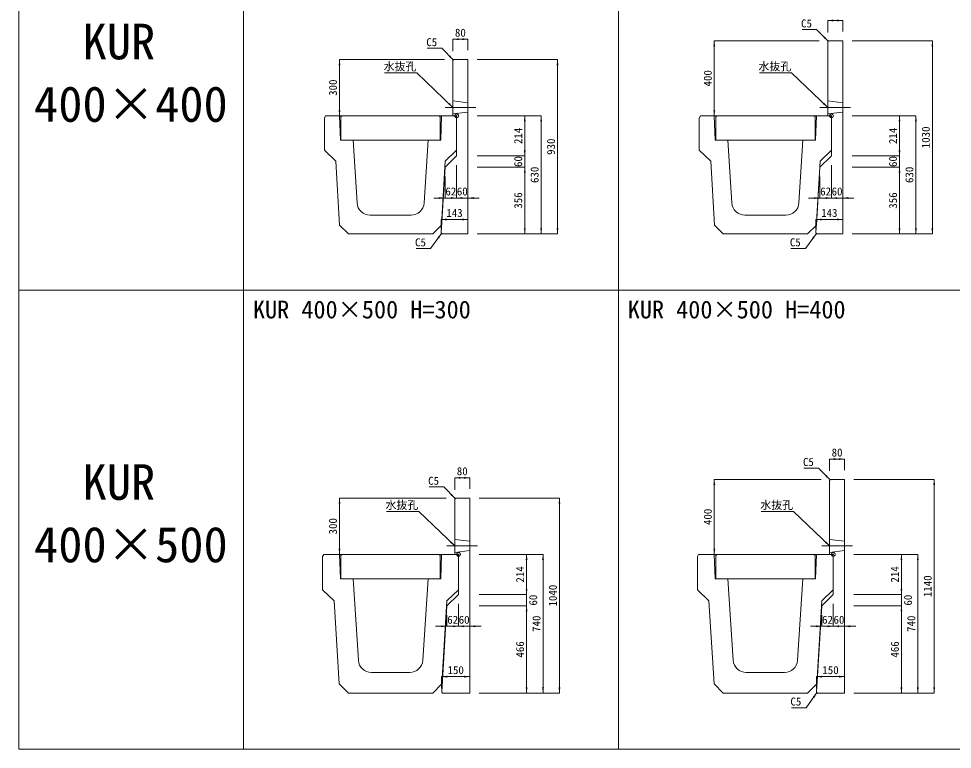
# Model space of a CAD drawing. Units: millimetres at full size, sheet at 1:40. Extents: x 86 to 35886, y -15691 to 10257.
# Drawn here: x 18686 to 23668, y -15691 to -11792 of the extents above; entities that cross this region are included whole.
import ezdxf
from ezdxf.enums import TextEntityAlignment as Align

# ---------------------------------------------------------------- set-up
doc = ezdxf.new("R2010")
doc.units = ezdxf.units.MM
doc.header["$LTSCALE"] = 40
doc.header["$PDMODE"] = 32
doc.header["$PDSIZE"] = 20
doc.linetypes.add('DASHED', pattern=[7.5, 6, -1.5])
doc.linetypes.add('USER1', pattern=[28.575, 19.05, -3.175, 3.175, -3.175])
for name, color, linetype, lineweight in [('パネックスKUR', 2, 'Continuous', 20), ('図枠', 5, 'Continuous', 13), ('寸法線', 7, 'Continuous', 13), ('引出線', 4, 'Continuous', 13), ('本体', 2, 'Continuous', 13), ('補助線', 8, 'USER1', 13)]:
    doc.layers.add(name, color=color, linetype=linetype, lineweight=lineweight)
doc.layers.add('文字', color=7, linetype='Continuous')
doc.styles.add('ＭＳ ゴシック', font='')
doc.styles.get('ＭＳ ゴシック').set_extended_font_data('MS Gothic')

# ---------------------------------------------------------------- blocks, each defined once
blk = doc.blocks.new('filled_arrow')
at = {"color": 0, "linetype": 'Continuous', "lineweight": -2}
blk.add_solid([(7.5, 1.25), (0, 0), (7.5, -1.25)], dxfattribs=at)

msp = doc.modelspace()

# ---------------------------------------------------------------- linework, layer by layer
at = {"layer": 'パネックスKUR'}
for p, q in [((23003.23, -11915.56), (23008.23, -11910.56)), ((23003.23, -11915.56), (23003.23, -12310.56)), ((23083.23, -11910.56), (23008.23, -11910.56)), ((23083.23, -11910.56), (23083.23, -12940.56)), ((21003.23, -12015.56), (21008.23, -12010.56)), ((21003.23, -12015.56), (21003.23, -12310.56)), ((21083.23, -12010.56), (21008.23, -12010.56)), ((21083.23, -12010.56), (21083.23, -12940.56)), ((21023.23, -12310.56), (21003.23, -12310.56)), ((21023.23, -12310.56), (21023.23, -12524.56)), ((23023.23, -12310.56), (23003.23, -12310.56)), ((23023.23, -12310.56), (23023.23, -12524.56)), ((21023.23, -12524.56), (20961.23, -12584.56)), ((23023.23, -12524.56), (22961.23, -12584.56)), ((20961.23, -12584.56), (20940.53, -12935.57)), ((22961.23, -12584.56), (22940.53, -12935.57)), ((20945.23, -12940.56), (20940.53, -12935.57)), ((21083.23, -12940.56), (20945.23, -12940.56)), ((22945.23, -12940.56), (22940.53, -12935.57)), ((23083.23, -12940.56), (22945.23, -12940.56)), ((23013.23, -14255.56), (23018.23, -14250.56)), ((23013.23, -14255.56), (23013.23, -14650.56)), ((23093.23, -14250.56), (23018.23, -14250.56)), ((23093.23, -14250.56), (23093.23, -15390.56)), ((21013.23, -14355.56), (21018.23, -14350.56)), ((21013.23, -14355.56), (21013.23, -14650.56)), ((21093.23, -14350.56), (21018.23, -14350.56)), ((21093.23, -14350.56), (21093.23, -15390.56)), ((21033.23, -14650.56), (21013.23, -14650.56)), ((21033.23, -14650.56), (21033.23, -14864.56)), ((23033.23, -14650.56), (23013.23, -14650.56)), ((23033.23, -14650.56), (23033.23, -14864.56)), ((21033.23, -14864.56), (20971.23, -14924.56)), ((23033.23, -14864.56), (22971.23, -14924.56)), ((20971.23, -14924.56), (20943.53, -15385.57)), ((22971.23, -14924.56), (22943.53, -15385.57)), ((20948.23, -15390.56), (20943.53, -15385.57)), ((21093.23, -15390.56), (20948.23, -15390.56)), ((22948.23, -15390.56), (22943.53, -15385.57)), ((23093.23, -15390.56), (22948.23, -15390.56))]:
    msp.add_line(p, q, dxfattribs=at)
at = {"layer": 'パネックスKUR', "linetype": 'DASHED', "lineweight": 9}
for p, q in [((21003.23, -12230.56), (21083.23, -12240.56)), ((23003.23, -12230.56), (23083.23, -12240.56)), ((21003.23, -12300.56), (21083.23, -12290.56)), ((23003.23, -12300.56), (23083.23, -12290.56)), ((21013.23, -14570.56), (21093.23, -14580.56)), ((23013.23, -14570.56), (23093.23, -14580.56)), ((21013.23, -14640.56), (21093.23, -14630.56)), ((23013.23, -14640.56), (23093.23, -14630.56))]:
    msp.add_line(p, q, dxfattribs=at)
at = {"layer": '図枠'}
for p, q in [((18686.23, -1890.56), (18686.23, -15690.56)), ((19886.23, -1890.56), (19886.23, -15690.56)), ((21886.23, -1890.56), (21886.23, -15690.56)), ((18686.23, -13240.56), (35886.23, -13240.56)), ((18686.23, -15690.56), (35886.23, -15690.56))]:
    msp.add_line(p, q, dxfattribs=at)
at = {"layer": '寸法線'}
for p, q in [((23003.23, -11802.01), (23083.23, -11802.01)), ((23003.23, -11865.56), (23003.23, -11802.01)), ((23083.23, -11860.56), (23083.23, -11802.01)), ((21003.23, -11902.01), (21083.23, -11902.01)), ((21003.23, -11965.56), (21003.23, -11902.01)), ((21083.23, -11960.56), (21083.23, -11902.01)), ((22398.23, -12310.56), (22398.23, -11910.56)), ((22958.23, -11910.56), (22398.23, -11910.56)), ((23133.23, -11910.56), (23561.57, -11910.56)), ((23561.57, -12940.56), (23561.57, -11910.56)), ((20398.23, -12310.56), (20398.23, -12010.56)), ((20958.23, -12010.56), (20398.23, -12010.56)), ((21133.23, -12010.56), (21561.57, -12010.56)), ((21561.57, -12940.56), (21561.57, -12010.56)), ((20953.23, -12310.56), (20398.23, -12310.56)), ((21133.23, -12310.56), (21474.07, -12310.56)), ((21133.23, -12310.56), (21386.57, -12310.56)), ((21386.57, -12310.56), (21386.57, -12524.56)), ((21474.07, -12310.56), (21474.07, -12940.56)), ((22953.23, -12310.56), (22398.23, -12310.56)), ((23133.23, -12310.56), (23474.07, -12310.56)), ((23133.23, -12310.56), (23386.57, -12310.56)), ((23386.57, -12310.56), (23386.57, -12524.56)), ((23474.07, -12310.56), (23474.07, -12940.56)), ((21083.23, -12442.63), (21083.23, -12749.16)), ((23083.23, -12442.63), (23083.23, -12749.16)), ((21386.57, -12464.56), (21386.57, -12644.56)), ((23386.57, -12464.56), (23386.57, -12644.56)), ((21133.23, -12524.56), (21386.57, -12524.56)), ((21133.23, -12524.56), (21386.57, -12524.56)), ((23133.23, -12524.56), (23386.57, -12524.56)), ((23133.23, -12524.56), (23386.57, -12524.56)), ((21023.23, -12574.56), (21023.23, -12749.16)), ((21023.23, -12574.56), (21023.23, -12749.16)), ((21133.23, -12584.56), (21386.57, -12584.56)), ((21133.23, -12584.56), (21386.57, -12584.56)), ((21386.57, -12584.56), (21386.57, -12940.56)), ((23023.23, -12574.56), (23023.23, -12749.16)), ((23023.23, -12574.56), (23023.23, -12749.16)), ((23133.23, -12584.56), (23386.57, -12584.56)), ((23133.23, -12584.56), (23386.57, -12584.56)), ((23386.57, -12584.56), (23386.57, -12940.56)), ((20961.23, -12634.56), (20961.23, -12749.16)), ((22961.23, -12634.56), (22961.23, -12749.16)), ((21083.23, -12749.16), (20901.23, -12749.16)), ((20963.23, -12749.16), (21143.23, -12749.16)), ((23083.23, -12749.16), (22901.23, -12749.16)), ((22963.23, -12749.16), (23143.23, -12749.16)), ((20940.23, -12863.79), (21083.23, -12863.79)), ((20940.23, -12915.56), (20940.23, -12863.79)), ((21083.23, -12915.56), (21083.23, -12863.79)), ((22940.23, -12863.79), (23083.23, -12863.79)), ((22940.23, -12915.56), (22940.23, -12863.79)), ((23083.23, -12915.56), (23083.23, -12863.79)), ((21133.23, -12940.56), (21561.57, -12940.56)), ((21133.23, -12940.56), (21474.07, -12940.56)), ((21133.23, -12940.56), (21386.57, -12940.56)), ((23133.23, -12940.56), (23561.57, -12940.56)), ((23133.23, -12940.56), (23474.07, -12940.56)), ((23133.23, -12940.56), (23386.57, -12940.56)), ((23013.23, -14142.01), (23093.23, -14142.01)), ((23013.23, -14205.56), (23013.23, -14142.01)), ((23093.23, -14200.56), (23093.23, -14142.01)), ((21013.23, -14242.01), (21093.23, -14242.01)), ((21013.23, -14305.56), (21013.23, -14242.01)), ((21093.23, -14300.56), (21093.23, -14242.01)), ((22398.23, -14650.56), (22398.23, -14250.56)), ((22968.23, -14250.56), (22398.23, -14250.56)), ((23143.23, -14250.56), (23571.57, -14250.56)), ((23571.57, -15390.56), (23571.57, -14250.56)), ((20398.23, -14650.56), (20398.23, -14350.56)), ((20968.23, -14350.56), (20398.23, -14350.56)), ((21143.23, -14350.56), (21571.57, -14350.56)), ((21571.57, -15390.56), (21571.57, -14350.56)), ((20963.23, -14650.56), (20398.23, -14650.56)), ((21143.23, -14650.56), (21484.07, -14650.56)), ((21143.23, -14650.56), (21396.57, -14650.56)), ((21396.57, -14650.56), (21396.57, -14864.56)), ((21484.07, -14650.56), (21484.07, -15390.56)), ((22963.23, -14650.56), (22398.23, -14650.56)), ((23143.23, -14650.56), (23396.57, -14650.56)), ((23228.23, -14650.56), (23484.07, -14650.56)), ((23396.57, -14650.56), (23396.57, -14864.56)), ((23484.07, -14650.56), (23484.07, -15390.56)), ((21396.57, -14804.56), (21396.57, -14984.56)), ((23396.57, -14804.56), (23396.57, -14984.56)), ((21143.23, -14864.56), (21396.57, -14864.56)), ((21143.23, -14864.56), (21396.57, -14864.56)), ((23143.23, -14864.56), (23396.57, -14864.56)), ((23143.23, -14864.56), (23396.57, -14864.56)), ((21033.23, -14914.56), (21033.23, -15034.16)), ((21033.23, -14914.56), (21033.23, -15034.16)), ((21093.23, -14914.56), (21093.23, -15034.16)), ((21143.23, -14924.56), (21396.57, -14924.56)), ((21143.23, -14924.56), (21396.57, -14924.56)), ((21396.57, -14924.56), (21396.57, -15390.56)), ((23033.23, -14914.56), (23033.23, -15034.16)), ((23033.23, -14914.56), (23033.23, -15034.16)), ((23093.23, -14914.56), (23093.23, -15034.16)), ((23143.23, -14924.56), (23396.57, -14924.56)), ((23143.23, -14924.56), (23396.57, -14924.56)), ((23396.57, -14924.56), (23396.57, -15390.56)), ((20971.23, -14974.56), (20971.23, -15034.16)), ((22971.23, -14974.56), (22971.23, -15034.16)), ((21093.23, -15034.16), (20911.23, -15034.16)), ((20973.23, -15034.16), (21153.23, -15034.16)), ((23093.23, -15034.16), (22911.23, -15034.16)), ((22973.23, -15034.16), (23153.23, -15034.16)), ((20943.23, -15302.86), (21093.23, -15302.86)), ((20943.23, -15365.56), (20943.23, -15302.86)), ((21093.23, -15365.56), (21093.23, -15302.86)), ((22943.23, -15302.86), (23093.23, -15302.86)), ((22943.23, -15365.56), (22943.23, -15302.86)), ((23093.23, -15365.56), (23093.23, -15302.86)), ((21143.23, -15390.56), (21571.57, -15390.56)), ((21143.23, -15390.56), (21484.07, -15390.56)), ((21143.23, -15390.56), (21396.57, -15390.56)), ((23143.23, -15390.56), (23571.57, -15390.56)), ((23143.23, -15390.56), (23484.07, -15390.56)), ((23143.23, -15390.56), (23396.57, -15390.56))]:
    msp.add_line(p, q, dxfattribs=at)
at = {"layer": '引出線'}
for points in [[(23005.73, -11913.06), (22944.24, -11850.35), (22866.47, -11850.35)], [(21005.73, -12013.06), (20944.24, -11950.35), (20866.47, -11950.35)], [(21003.23, -12265.56), (20810.77, -12082.12), (20639.03, -12082.12)], [(23003.23, -12265.56), (22810.77, -12082.12), (22639.03, -12082.12)], [(20942.88, -12938.07), (20884.45, -13018.33), (20806.68, -13018.33)], [(22942.88, -12938.07), (22884.45, -13018.33), (22806.68, -13018.33)], [(23015.73, -14253.06), (22954.24, -14190.35), (22876.47, -14190.35)], [(21015.73, -14353.06), (20954.24, -14290.35), (20876.47, -14290.35)], [(21013.23, -14605.56), (20820.77, -14422.12), (20649.03, -14422.12)], [(23013.23, -14605.56), (22820.77, -14422.12), (22649.03, -14422.12)], [(22945.88, -15388.07), (22887.45, -15468.33), (22809.69, -15468.33)]]:
    msp.add_lwpolyline(points, dxfattribs=at)
at = {"layer": '本体'}
for p, q in [((20318.23, -12322.56), (20324.23, -12310.56)), ((20318.23, -12322.56), (20318.23, -12494.56)), ((20324.23, -12310.56), (20398.23, -12310.56)), ((20398.23, -12310.56), (20403.23, -12440.56)), ((20943.23, -12310.56), (20938.23, -12440.56)), ((20943.23, -12310.56), (21017.23, -12310.56)), ((21023.23, -12322.56), (21017.23, -12310.56)), ((21023.23, -12322.56), (21023.23, -12494.56)), ((22318.23, -12322.56), (22324.23, -12310.56)), ((22318.23, -12322.56), (22318.23, -12494.56)), ((22324.23, -12310.56), (22398.23, -12310.56)), ((22398.23, -12310.56), (22403.23, -12440.56)), ((22943.23, -12310.56), (22938.23, -12440.56)), ((22943.23, -12310.56), (23017.23, -12310.56)), ((23023.23, -12322.56), (23017.23, -12310.56)), ((23023.23, -12322.56), (23023.23, -12494.56)), ((20403.23, -12440.56), (20470.73, -12440.56)), ((20470.73, -12440.56), (20491.63, -12774.93)), ((20870.73, -12440.56), (20849.83, -12774.93)), ((20870.73, -12440.56), (20938.23, -12440.56)), ((22403.23, -12440.56), (22470.73, -12440.56)), ((22470.73, -12440.56), (22491.63, -12774.93)), ((22870.73, -12440.56), (22849.83, -12774.93)), ((22870.73, -12440.56), (22938.23, -12440.56)), ((20318.23, -12494.56), (20378.73, -12552.56)), ((21023.23, -12494.56), (20962.73, -12552.56)), ((22318.23, -12494.56), (22378.73, -12552.56)), ((23023.23, -12494.56), (22962.73, -12552.56)), ((20378.73, -12552.56), (20398.87, -12893.7)), ((20962.73, -12552.56), (20942.6, -12893.7)), ((22378.73, -12552.56), (22398.87, -12893.7)), ((22962.73, -12552.56), (22942.6, -12893.7)), ((20561.49, -12840.56), (20779.97, -12840.56)), ((22561.49, -12840.56), (22779.97, -12840.56)), ((20445.73, -12940.56), (20398.87, -12893.7)), ((20895.73, -12940.56), (20942.6, -12893.7)), ((22445.73, -12940.56), (22398.87, -12893.7)), ((22895.73, -12940.56), (22942.6, -12893.7)), ((20445.73, -12940.56), (20895.73, -12940.56)), ((22445.73, -12940.56), (22895.73, -12940.56)), ((20308.23, -14662.56), (20314.23, -14650.56)), ((20308.23, -14662.56), (20308.23, -14839.56)), ((20314.23, -14650.56), (20398.23, -14650.56)), ((20398.23, -14650.56), (20403.23, -14780.56)), ((20943.23, -14650.56), (20938.23, -14780.56)), ((20943.23, -14650.56), (21027.23, -14650.56)), ((21033.23, -14662.56), (21027.23, -14650.56)), ((21033.23, -14662.56), (21033.23, -14839.56)), ((22308.23, -14662.56), (22314.23, -14650.56)), ((22308.23, -14662.56), (22308.23, -14839.56)), ((22314.23, -14650.56), (22398.23, -14650.56)), ((22398.23, -14650.56), (22403.23, -14780.56)), ((22943.23, -14650.56), (22938.23, -14780.56)), ((22943.23, -14650.56), (23027.23, -14650.56)), ((23033.23, -14662.56), (23027.23, -14650.56)), ((23033.23, -14662.56), (23033.23, -14839.56)), ((20403.23, -14780.56), (20470.73, -14780.56)), ((20470.73, -14780.56), (20498.98, -15215.1)), ((20870.73, -14780.56), (20842.49, -15215.1)), ((20870.73, -14780.56), (20938.23, -14780.56)), ((22403.23, -14780.56), (22470.73, -14780.56)), ((22470.73, -14780.56), (22498.98, -15215.1)), ((22870.73, -14780.56), (22842.49, -15215.1)), ((22870.73, -14780.56), (22938.23, -14780.56)), ((20308.23, -14839.56), (20369.73, -14898.56)), ((21033.23, -14839.56), (20971.73, -14898.56)), ((22308.23, -14839.56), (22369.73, -14898.56)), ((23033.23, -14839.56), (22971.73, -14898.56)), ((20369.73, -14898.56), (20397, -15341.83)), ((20971.73, -14898.56), (20944.46, -15341.83)), ((22369.73, -14898.56), (22397, -15341.83)), ((22971.73, -14898.56), (22944.46, -15341.83)), ((20568.83, -15280.56), (20772.63, -15280.56)), ((22568.83, -15280.56), (22772.63, -15280.56)), ((20445.73, -15390.56), (20397, -15341.83)), ((20895.73, -15390.56), (20944.46, -15341.83)), ((22445.73, -15390.56), (22397, -15341.83)), ((22895.73, -15390.56), (22944.46, -15341.83)), ((20445.73, -15390.56), (20895.73, -15390.56)), ((22445.73, -15390.56), (22895.73, -15390.56))]:
    msp.add_line(p, q, dxfattribs=at)
at = {"layer": '本体', "lineweight": 20}
for points in [[(20405.73, -12440.56), (20405.73, -12316.56), (20411.73, -12310.56), (20929.73, -12310.56), (20935.73, -12316.56), (20935.73, -12440.56)], [(22405.73, -12440.56), (22405.73, -12316.56), (22411.73, -12310.56), (22929.73, -12310.56), (22935.73, -12316.56), (22935.73, -12440.56)], [(20405.73, -14780.56), (20405.73, -14656.56), (20411.73, -14650.56), (20929.73, -14650.56), (20935.73, -14656.56), (20935.73, -14780.56)], [(22405.73, -14780.56), (22405.73, -14656.56), (22411.73, -14650.56), (22929.73, -14650.56), (22935.73, -14656.56), (22935.73, -14780.56)]]:
    msp.add_lwpolyline(points, close=True, dxfattribs=at)
at = {"layer": '本体'}
for centre, start, end in [((20561.49, -12770.56), 183.57633, 270), ((20779.97, -12770.56), 270, 356.42367), ((22561.49, -12770.56), 183.57633, 270), ((22779.97, -12770.56), 270, 356.42367), ((20568.83, -15210.56), 183.71899, 270), ((20772.63, -15210.56), 270, 356.28101), ((22568.83, -15210.56), 183.71899, 270), ((22772.63, -15210.56), 270, 356.28101)]:
    msp.add_arc(centre, 70, start, end, dxfattribs=at)
at = {"layer": '補助線'}
for p, q in [((20961.37, -12265.56), (21125.09, -12265.56)), ((22961.37, -12265.56), (23125.09, -12265.56)), ((20971.37, -14605.56), (21135.09, -14605.56)), ((22971.37, -14605.56), (23135.09, -14605.56))]:
    msp.add_line(p, q, dxfattribs=at)
for p in [(21023.23, -12310.56), (23023.23, -12310.56), (21033.23, -14650.56), (23033.23, -14650.56)]:
    msp.add_point(p, dxfattribs=at)

# ---------------------------------------------------------------- block references
at = {"layer": '寸法線', "xscale": 4, "yscale": 4}
for p in [(23003.23, -11802.01), (21003.23, -11902.01), (21023.23, -12749.16), (21083.23, -12749.16), (23023.23, -12749.16), (23083.23, -12749.16), (20940.23, -12863.79), (22940.23, -12863.79), (23013.23, -14142.01), (21013.23, -14242.01), (21033.23, -15034.16), (21093.23, -15034.16), (23033.23, -15034.16), (23093.23, -15034.16), (20943.23, -15302.86), (22943.23, -15302.86)]:
    msp.add_blockref('filled_arrow', p, dxfattribs=at)
for p, rotation in [((23083.23, -11802.01), 180), ((21083.23, -11902.01), 180), ((22398.23, -11910.56), 270), ((23561.57, -11910.56), 270), ((20398.23, -12010.56), 270), ((21561.57, -12010.56), 270), ((20398.23, -12310.56), 90), ((22398.23, -12310.56), 90), ((21386.57, -12310.56), 270), ((21474.07, -12310.56), 270), ((23386.57, -12310.56), 270), ((23474.07, -12310.56), 270), ((21386.57, -12524.56), 90), ((21386.57, -12524.56), 90), ((23386.57, -12524.56), 90), ((23386.57, -12524.56), 90), ((21386.57, -12584.56), 270), ((21386.57, -12584.56), 270), ((23386.57, -12584.56), 270), ((23386.57, -12584.56), 270), ((20961.23, -12749.16), 180), ((21023.23, -12749.16), 180), ((22961.23, -12749.16), 180), ((23023.23, -12749.16), 180), ((21083.23, -12863.79), 180), ((23083.23, -12863.79), 180), ((21386.57, -12940.56), 90), ((21474.07, -12940.56), 90), ((21561.57, -12940.56), 90), ((23386.57, -12940.56), 90), ((23474.07, -12940.56), 90), ((23561.57, -12940.56), 90), ((23093.23, -14142.01), 180), ((21093.23, -14242.01), 180), ((22398.23, -14250.56), 270), ((23571.57, -14250.56), 270), ((20398.23, -14350.56), 270), ((21571.57, -14350.56), 270), ((20398.23, -14650.56), 90), ((22398.23, -14650.56), 90), ((21396.57, -14650.56), 270), ((21484.07, -14650.56), 270), ((23396.57, -14650.56), 270), ((23484.07, -14650.56), 270), ((21396.57, -14864.56), 90), ((21396.57, -14864.56), 90), ((23396.57, -14864.56), 90), ((23396.57, -14864.56), 90), ((21396.57, -14924.56), 270), ((21396.57, -14924.56), 270), ((23396.57, -14924.56), 270), ((23396.57, -14924.56), 270), ((20971.23, -15034.16), 180), ((21033.23, -15034.16), 180), ((22971.23, -15034.16), 180), ((23033.23, -15034.16), 180), ((21093.23, -15302.86), 180), ((23093.23, -15302.86), 180), ((21396.57, -15390.56), 90), ((21484.07, -15390.56), 90), ((21571.57, -15390.56), 90), ((23396.57, -15390.56), 90), ((23484.07, -15390.56), 90), ((23571.57, -15390.56), 90)]:
    msp.add_blockref('filled_arrow', p, dxfattribs=dict(at, rotation=rotation))
at = {"layer": '引出線', "xscale": 4, "yscale": 4}
for p, rotation in [((23005.73, -11913.06), 134.4), ((21005.73, -12013.06), 134.4), ((21003.23, -12265.56), 136.4), ((23003.23, -12265.56), 136.4), ((20942.88, -12938.07), 233.9), ((22942.88, -12938.07), 233.9), ((23015.73, -14253.06), 134.4), ((21015.73, -14353.06), 134.4), ((21013.23, -14605.56), 136.4), ((23013.23, -14605.56), 136.4), ((22945.88, -15388.07), 233.9)]:
    msp.add_blockref('filled_arrow', p, dxfattribs=dict(at, rotation=rotation))

# ---------------------------------------------------------------- texts
at = {"layer": '寸法線', "style": 'ＭＳ ゴシック'}
for s, p in [('80', (21043.23, -11867.01)), ('62', (20992.23, -12714.16)), ('60', (21053.23, -12714.16)), ('62', (22992.23, -12714.16)), ('60', (23053.23, -12714.16)), ('143', (21011.73, -12828.79)), ('143', (23011.73, -12828.79)), ('80', (23053.23, -14107.01)), ('80', (21053.23, -14207.01)), ('62', (21002.23, -14999.16)), ('60', (21063.23, -14999.16)), ('62', (23002.23, -14999.16)), ('60', (23063.23, -14999.16)), ('150', (21018.23, -15267.86)), ('150', (23018.23, -15267.86))]:
    msp.add_text(s, height=42.72, dxfattribs=at).set_placement(p, align=Align.MIDDLE_CENTER)
for s, p in [('400', (22363.23, -12110.56)), ('300', (20363.23, -12160.56)), ('214', (21351.57, -12417.56)), ('214', (23351.57, -12417.56)), ('1030', (23526.57, -12425.56)), ('930', (21526.57, -12475.56)), ('60', (21351.57, -12554.56)), ('60', (23351.57, -12554.56)), ('630', (21439.07, -12625.56)), ('630', (23439.07, -12625.56)), ('356', (21351.57, -12762.56)), ('356', (23351.57, -12762.56)), ('400', (22363.23, -14450.56)), ('300', (20363.23, -14500.56)), ('214', (21361.57, -14757.56)), ('214', (23361.57, -14757.56)), ('1140', (23536.57, -14820.56)), ('1040', (21536.57, -14870.56)), ('60', (21431.57, -14894.56)), ('60', (23431.57, -14894.56)), ('740', (21449.07, -15020.56)), ('740', (23449.07, -15020.56)), ('466', (21361.57, -15157.56)), ('466', (23361.57, -15157.56))]:
    msp.add_text(s, height=42.72, rotation=90, dxfattribs=at).set_placement(p, align=Align.MIDDLE_CENTER)
at = {"layer": '引出線', "style": 'ＭＳ ゴシック'}
for s, p in [('C5', (22919.24, -11796.35)), ('C5', (20919.24, -11896.35)), ('水抜孔', (20808.52, -12025.83)), ('水抜孔', (22808.52, -12025.83)), ('C5', (20859.45, -12964.33)), ('C5', (22859.45, -12964.33)), ('C5', (22929.24, -14136.35)), ('C5', (20929.24, -14236.35)), ('水抜孔', (20818.52, -14365.83)), ('水抜孔', (22818.52, -14365.83)), ('C5', (22862.45, -15414.33))]:
    msp.add_text(s, height=42.72, dxfattribs=at).set_placement(p, align=Align.TOP_RIGHT)
at = {"layer": '文字', "style": 'ＭＳ ゴシック'}
for s, p in [('KUR ', (19027.23, -11819.4)), ('400×400', (18768.23, -12152.73)), ('KUR ', (19027.23, -14169.4)), ('400×500', (18768.23, -14502.73))]:
    msp.add_text(s, height=189.9, dxfattribs=at).set_placement(p, align=Align.TOP_LEFT)
for s, p in [('KUR 400×500 H=300', (19936.23, -13420.06)), ('KUR 400×500 H=400', (21936.23, -13420.06))]:
    msp.add_text(s, height=94.94, dxfattribs=at).set_placement(p, align=Align.BOTTOM_LEFT)

doc.saveas('drawing.dxf')
